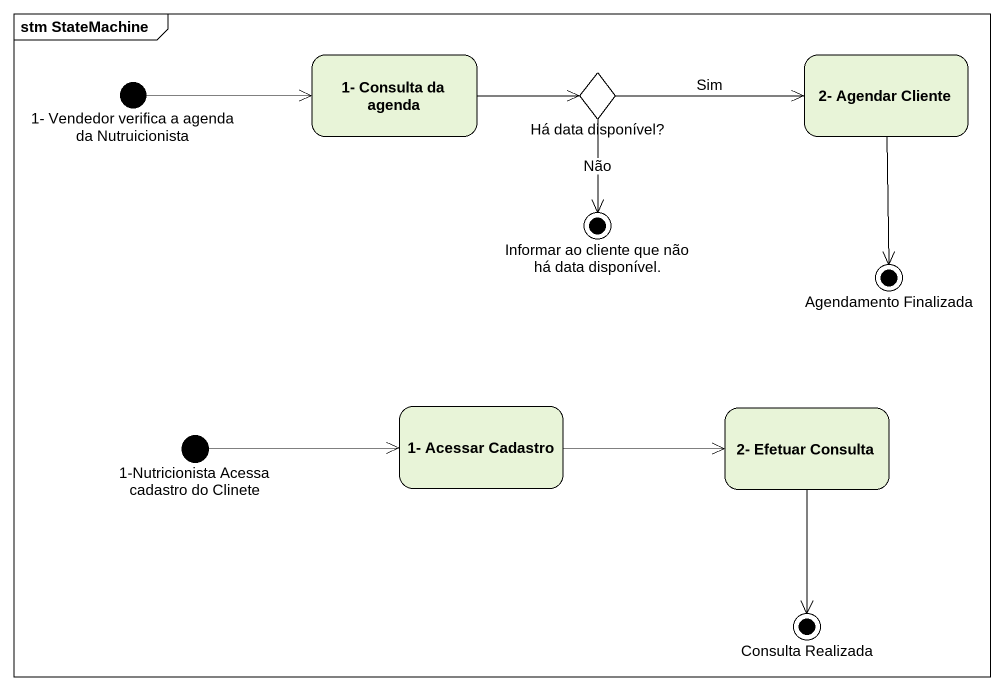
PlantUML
@startuml
mainframe stm StateMachine
hide empty description
state "1- Consulta da agenda" as s1_Consulta_da_agenda
state "Há data disponível?" as Há_data_disponível <<choice>>
state "2- Agendar Cliente" as s2_Agendar_Cliente
state "1- Vendedor verifica a agenda da Nutruicionista" as i1_Vendedor_verifica_a <<start>>
state "Informar ao cliente que não há data disponível." as Informar_ao_cliente_que_não <<end>>
state "Agendamento Finalizada" as Agendamento_Finalizada <<end>>
state "1-Nutricionista Acessa cadastro do Clinete" as i1_Nutricionista_Acessa <<start>>
state "1- Acessar Cadastro" as s1_Acessar_Cadastro
state "2- Efetuar Consulta" as s2_Efetuar_Consulta
state "Consulta Realizada" as Consulta_Realizada <<end>>
s1_Consulta_da_agenda -right-> Há_data_disponível
Há_data_disponível -right-> s2_Agendar_Cliente : Sim
Há_data_disponível --> Informar_ao_cliente_que_não : Não
s2_Agendar_Cliente --> Agendamento_Finalizada
i1_Vendedor_verifica_a -right-> s1_Consulta_da_agenda
i1_Nutricionista_Acessa -right-> s1_Acessar_Cadastro
s1_Acessar_Cadastro -right-> s2_Efetuar_Consulta
s2_Efetuar_Consulta --> Consulta_Realizada
@enduml
